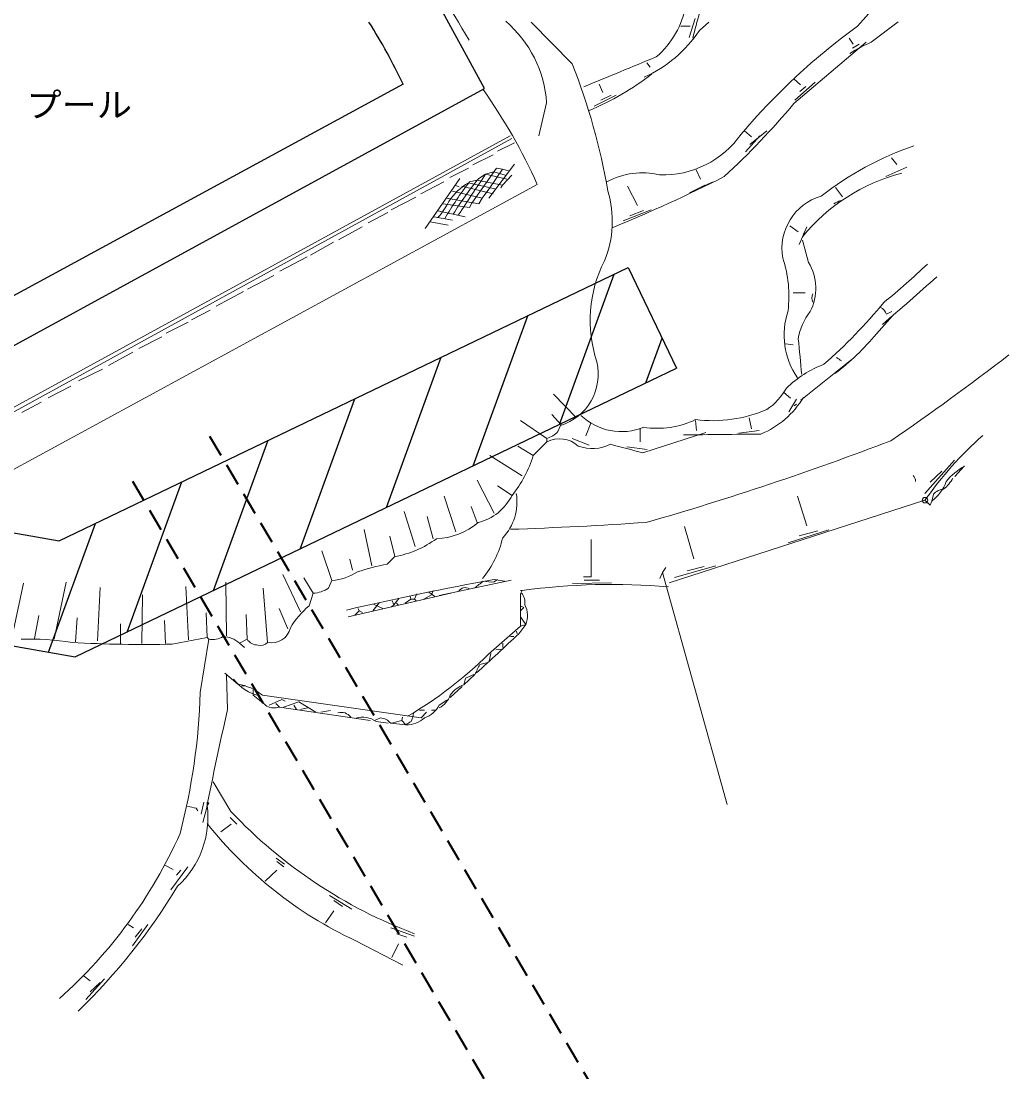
# Model space of a CAD drawing. Units: millimetres, scale not verified. Extents: x -138500 to 298458, y -156265 to 95200.
# Drawn here: x 39860 to 84068, y -55009 to -7975 of the extents above; entities that cross this region are included whole.
import ezdxf
from ezdxf.enums import TextEntityAlignment as Align

# ---------------------------------------------------------------- set-up
doc = ezdxf.new("R2010")
doc.units = ezdxf.units.MM
doc.header["$LTSCALE"] = 500
doc.header["$PDMODE"] = 32
doc.header["$PDSIZE"] = 250
doc.linetypes.add('DASHED2', pattern=[3, 2, -1])
for name, color, linetype, lineweight in [('0-5_中線１', 2, 'Continuous', 25), ('0-6_中線２', 6, 'Continuous', 25), ('0-8_極細点線', 4, 'Continuous', 9)]:
    doc.layers.add(name, color=color, linetype=linetype, lineweight=lineweight)
doc.styles.add('ＭＳ ゴシック', font='')
doc.styles.get('ＭＳ ゴシック').set_extended_font_data('MS Gothic')

msp = doc.modelspace()

# ---------------------------------------------------------------- linework, layer by layer
at = {"layer": '0-5_中線１'}
for p, q in [((60602.6, -10991.7), (52462.2, 3916.1)), ((56952.7, -10803.9), (33807.3, -23364.7)), ((30768.4, -27282.5), (60602.6, -10991.7))]:
    msp.add_line(p, q, dxfattribs=at)
msp.add_arc((35278.4, -20893.4), 23907.6, 24.9623, 32.55225, dxfattribs=at)
at = {"layer": '0-6_中線２'}
for p, q in [((67032.5, -19001.9), (69197.7, -23508.8)), ((63955.1, -26027.4), (66401.9, -19304.9)), ((60086, -27886.2), (62532.8, -21163.6)), ((67824.1, -24168.7), (68552.9, -22166.5)), ((56216.9, -29744.9), (58663.7, -23022.4)), ((52347.9, -31603.7), (54794.7, -24881.1)), ((48478.8, -33462.4), (50925.6, -26739.9)), ((44609.7, -35321.2), (47056.6, -28598.6)), ((41088.4, -36224.6), (43187.5, -30457.4))]:
    msp.add_line(p, q, dxfattribs=at)
for points in [[(-58267, -43978.6), (-50305.3, -37421.8), (-11868, -33190.1), (22755.7, -27921.2), (41572.9, -31233.1), (67032.5, -19001.9)], [(-72162.1, -36819.2), (-58649.3, -50770.7), (-48277, -42228.7), (-11218, -38148.7), (22696.9, -32987.7), (42289.2, -36436), (69197.7, -23508.8)]]:
    msp.add_lwpolyline(points, dxfattribs=at)
at = {"layer": '0-8_極細点線'}
for p, q in [((77290.9, -8205.8), (78430.7, -6912.4)), ((69763.6, -8704.8), (70029.2, -7868.2)), ((64517.7, -9886.6), (62691.7, -8024.9)), ((69383.1, -8210.8), (69801.2, -8210.5)), ((70219.6, -8400.3), (70637.5, -8019.9)), ((77899.7, -8927.7), (79115.7, -8014.5)), ((74441.7, -11667.2), (77671.6, -8927.9)), ((76911.1, -8738.2), (77101.4, -9004.2)), ((77063.5, -9194.4), (77367.5, -9004.1)), ((68015.6, -10036.5), (67863.4, -9846.5)), ((65734.9, -10798.3), (65887.3, -11178.4)), ((74441, -10564.7), (74745.4, -10830.7)), ((74479.6, -11515.2), (75391.6, -10716.2)), ((74707.5, -11134.9), (74973.5, -10906.6)), ((63378.3, -11636.2), (63037.1, -13119.2)), ((65507.5, -11787), (66495.6, -11292.1)), ((65811.4, -11520.7), (66267.5, -11292.2)), ((36470.8, -26936.7), (61744.4, -13120)), ((72237.4, -12885.3), (72541.8, -13151.1)), ((72276, -13835.7), (72921.9, -13112.9)), ((72465.9, -13493.4), (73225.9, -12884.6)), ((36433, -27164.9), (61820.5, -13234)), ((61174.7, -13804.7), (61934.8, -13424.1)), ((60072.5, -14413.7), (60984.6, -13956.9)), ((78815.5, -14097.7), (79043.7, -14401.7)), ((59046.3, -14984.6), (59882.5, -14565.9)), ((60035.5, -16124.6), (61137.1, -14565.1)), ((60795.8, -15896), (61935.3, -14374.5)), ((61137.1, -14565.1), (61403.2, -14602.9)), ((78549.9, -14934.2), (79500, -14515.5)), ((57945.2, -17266.4), (59502.5, -15022.3)), ((60642.9, -14831.5), (61023.1, -14717.2)), ((61023.1, -14717.2), (61517.5, -14869)), ((61403.2, -14602.9), (61669.4, -14678.8)), ((70261.9, -15053.6), (70071.4, -14635.5)), ((37004.7, -29407.6), (62962.4, -15286.3)), ((57754.1, -15707.8), (58780.3, -15174.9)), ((59274.7, -15326.7), (59464.8, -15402.6)), ((59578.9, -15364.4), (60985.7, -15705.8)), ((59882.9, -15212.2), (61061.6, -15477.6)), ((61327.8, -15439.4), (61403.7, -15325.3)), ((66992.4, -15359.8), (67449.2, -16233.9)), ((69768, -15662.2), (70452.1, -15319.6)), ((70224.1, -15433.8), (70832.2, -15167.2)), ((76611.4, -15847.9), (76307, -15429.9)), ((56423.9, -16431), (57526.1, -15860)), ((59160.7, -15592.9), (60491.6, -15896.1)), ((58742.8, -16163.3), (59921.6, -16314.7)), ((59921.6, -16314.7), (60035.5, -16124.6)), ((66803.3, -16918.7), (68057.6, -16423.6)), ((67107.3, -16690.4), (67715.5, -16461.8)), ((55397.8, -17001.9), (56271.9, -16545.1)), ((58325.1, -16733.9), (59161.6, -16885.5)), ((58515.1, -16467.7), (59731.7, -16733.1)), ((54067.6, -17763.1), (55131.8, -17192.2)), ((58173.2, -16962.1), (58971.6, -17113.7)), ((74255.1, -17142), (74635.5, -17407.9)), ((74673.9, -17978.2), (75015.5, -17179.6)), ((74825.7, -17635.9), (74901.6, -17445.7)), ((75092.5, -18776.3), (74825.8, -17788)), ((52813.5, -18448.2), (53839.6, -17877.3)), ((51445.3, -19171.5), (52661.4, -18524.4)), ((50001.1, -19970.8), (51179.2, -19361.7)), ((48594.9, -20732), (49811, -20085)), ((74409.1, -20145.4), (74941.3, -20145.1)), ((47492.7, -21341), (48328.9, -20922.3)), ((78591.7, -21093.2), (78819.7, -20979)), ((46352.6, -21950), (47340.7, -21455.2)), ((78136.1, -21967.9), (78857.9, -21169.1)), ((45136.4, -22635.1), (46162.5, -22102.2)), ((74068.4, -22426.7), (74410.6, -22464.6)), ((43768.2, -23396.4), (44870.3, -22787.4)), ((74754.2, -24935.5), (76996.2, -23147.2)), ((42438, -24081.6), (43502.1, -23548.7)), ((41069.8, -24842.8), (42096, -24309.9)), ((63690.7, -24676.4), (64679.8, -25702.3)), ((73993.7, -24593.8), (74298, -24859.8)), ((74222.4, -25468.1), (74564.2, -24897.6)), ((39891.6, -25489.9), (40765.7, -25033.1)), ((74450.3, -25201.8), (74564.3, -25125.7)), ((62208.7, -25855.9), (63387.8, -26653.5)), ((63615.3, -25588.9), (64033.8, -26044.8)), ((70078.8, -26307.2), (70040.6, -25851)), ((72550, -26229.5), (72435.7, -25735.4)), ((63881.8, -26349.1), (63995.7, -26082.9)), ((65136.6, -26538.4), (65364.4, -25967.9)), ((67570, -26803), (67569.6, -26194.7)), ((71979.9, -26420), (72892.3, -26305.4)), ((64528.4, -26652.8), (65289, -26956.5)), ((67684.3, -27297.2), (70497.1, -26382.9)), ((62095.4, -26996.6), (62780, -27414.3)), ((66961.8, -27031.4), (67874.3, -27145)), ((60841, -27415.5), (62286.3, -28327.1)), ((80307.6, -29114.1), (81637.4, -27630.5)), ((80535.4, -28619.7), (81067.4, -28125.1)), ((81637.8, -28352.8), (82055.7, -27896.4)), ((61032.8, -30000.7), (60271.5, -28518.4)), ((61184.1, -28784), (61830.7, -29201.8)), ((80612, -29456), (80687.9, -29151.8)), ((58789.2, -29241.7), (59322.5, -30838.2)), ((68866.6, -33113.2), (80307.9, -29418.2)), ((75023.9, -30562.1), (74604.9, -29231.8)), ((80536, -29646.2), (80307.8, -29418.2)), ((80536.1, -29646.2), (80612, -29456)), ((57002.8, -29927.2), (57498, -31485.6)), ((60006.1, -29697.2), (60272.6, -30419.4)), ((58296.1, -31143), (58029.4, -30154.6)), ((55559.6, -32361.3), (55216.4, -30726.7)), ((56357.1, -31030.2), (56585.8, -31942.4)), ((69968.4, -32048), (69549.3, -30603.6)), ((74188.1, -31323), (76012.6, -30751.6)), ((74682.1, -31018.6), (75518.3, -30789.9)), ((53316.1, -31678.4), (53773.2, -33008.8)), ((56243.9, -32284.9), (56585.8, -31942.4)), ((54571, -32057.8), (54685.3, -32551.9)), ((68562.1, -32657.2), (68714, -32429)), ((69094.5, -32885), (70957.2, -32351.5)), ((69664.6, -32580.5), (70424.9, -32389.9)), ((52367.3, -34416.3), (51567.9, -32744)), ((52518.4, -32895.5), (52937.2, -33579.6)), ((68448.3, -32923.4), (68562.1, -32657.2)), ((68562.1, -32657.2), (71458.2, -43034.5)), ((39479.7, -35451), (39972.5, -33131.5)), ((41342.7, -35639.9), (41873.4, -33092.3)), ((43281.8, -35714.7), (43394.3, -33319.5)), ((47349.8, -35674.1), (47234.1, -33279)), ((49060.5, -35483), (49020.9, -33087.8)), ((50885.5, -35785.9), (50693.8, -33352.9)), ((53621.3, -33351), (53773.2, -33008.8)), ((58564, -33690), (61795.1, -33003.7)), ((61034.6, -32966.1), (61490.9, -33041.8)), ((61034.7, -33080.2), (61186.7, -32966)), ((64532.5, -33154), (66281.4, -33114.9)), ((65064.7, -33001.6), (65749, -33001.2)), ((45258.7, -35827.5), (45295.4, -33660.5)), ((52747.4, -34150), (52937.2, -33579.6)), ((54496.6, -34643), (59096.1, -33575.7)), ((57043.4, -34033.2), (57309.3, -33842.9)), ((57309.3, -33842.9), (57271.3, -33728.9)), ((57309.3, -33842.9), (57461.4, -33842.8)), ((57461.4, -33842.8), (57575.4, -33614.6)), ((57461.4, -33842.8), (57537.5, -33918.8)), ((57879.6, -33842.6), (58221.8, -33652.3)), ((58107.6, -33538.2), (58373.8, -33728.2)), ((58221.8, -33652.3), (58297.6, -33462.1)), ((62213.5, -33459.7), (62289.6, -33459.6)), ((62213.7, -33611.7), (62289.6, -33459.6)), ((51416.8, -34264.9), (51797.6, -35177.1)), ((54990.6, -34376.7), (54952.6, -34262.6)), ((55598.9, -34376.3), (55902.9, -33995.8)), ((55636.8, -34072), (56055.1, -34261.9)), ((56435.2, -34185.7), (56549.2, -34109.6)), ((56663.2, -34033.4), (56739.3, -34109.4)), ((62214, -34144), (62366.1, -34219.9)), ((62214.2, -34372.1), (62366.1, -34219.9)), ((40468.3, -35602.4), (40657.8, -34575.8)), ((42293.3, -35753.3), (42368.7, -34688.8)), ((46323.3, -35826.9), (46284.6, -34800.4)), ((48186.1, -35559.5), (48147.3, -34457)), ((54800.7, -34566.8), (54990.5, -34376.6)), ((54990.6, -34376.7), (55142.7, -34452.5)), ((62214.3, -34638.2), (62442.6, -34980.2)), ((44308.4, -35866.1), (44307.8, -34953.7)), ((60770.7, -36311.9), (62214.5, -35056.4)), ((62138.7, -35398.6), (62442.6, -34980.2)), ((62214.5, -35056.4), (62442.6, -34980.2)), ((46627.5, -35864.7), (48186.1, -35559.5)), ((47883.5, -38030.9), (48262.1, -35635.5)), ((48186.1, -35559.5), (48262.1, -35635.5)), ((61758.6, -35513), (61910.7, -35512.8)), ((62062.7, -35398.6), (62024.6, -35284.7)), ((49630.9, -35824.8), (49859.1, -36014.6)), ((61112.6, -36121.6), (61340.7, -36083.5)), ((61416.8, -36007.4), (61416.7, -35817.3)), ((60808.9, -36616.1), (60884.7, -36273.9)), ((48985.5, -37155.8), (49556.1, -37649.7)), ((60390.7, -36768.4), (60694.9, -36692.2)), ((49100.5, -38790.5), (49061.5, -37231.8)), ((59669, -37681.3), (60162.9, -37224.7)), ((49746.1, -37725.6), (49898.2, -37725.5)), ((50240.7, -38143.5), (50240.5, -37915.4)), ((59061.1, -38251.9), (59593, -37757.4)), ((50773.2, -38561.4), (50240.7, -38143.5)), ((50658.9, -38143.3), (57769, -39165.2)), ((50963.3, -38599.3), (51533.5, -38332.8)), ((51267.4, -38523), (51419.5, -38675)), ((51685.6, -38408.7), (51533.5, -38332.8)), ((51609.6, -38674.9), (52293.9, -38446.4)), ((52293.9, -38446.4), (53054.5, -38902.1)), ((58567.1, -38594.4), (58909.1, -38366.1)), ((55488, -39280.7), (51419.5, -38675)), ((52180.1, -38788.6), (52065.9, -38598.5)), ((52370.1, -38788.5), (52674.3, -38712.2)), ((53282.6, -38901.9), (53700.8, -38825.7)), ((57388.8, -39127.5), (57426.7, -38937.3)), ((57692.8, -38823.1), (57920.8, -38823)), ((57769, -39165.2), (57997, -38898.9)), ((58225, -38822.8), (58415.1, -38822.7)), ((55678.1, -39280.6), (55944.2, -39166.4)), ((55754.1, -39318.6), (56286.4, -39394.3)), ((56400.5, -39394.2), (57084.9, -39469.8)), ((56438.5, -39394.2), (56894.7, -39279.8)), ((56894.7, -39279.8), (56932.6, -39127.7)), ((56894.7, -39279.8), (57084.9, -39469.8)), ((57312.9, -39317.6), (57388.8, -39127.5)), ((49255.5, -43352.7), (48456.3, -42022.5)), ((47696.6, -43201.6), (47772.8, -43315.5)), ((47924.9, -43467.5), (48038.7, -42935.2)), ((48001.2, -43847.7), (48152.9, -43239.3)), ((48190.8, -42935.1), (48266.8, -42973.1)), ((48190.8, -43087.2), (48266.8, -42973.1)), ((49217.7, -43618.8), (49522, -43922.8)), ((48799.9, -44265.4), (49255.8, -43922.9)), ((51271.8, -45442.3), (51652.2, -45708.3)), ((51309.9, -45594.4), (51614.2, -45822.4)), ((46291.6, -45749.7), (46671.9, -45939.6)), ((46558.4, -46852), (47318.1, -45825.1)), ((46824.1, -46205.6), (47014, -45977.3)), ((50778.2, -46469.2), (51310.2, -45974.6)), ((53668, -47113.7), (54656.9, -47721.4)), ((53858.2, -47341.7), (54238.7, -47607.6)), ((53478.7, -48330.4), (53858.6, -47797.9)), ((44658.4, -48412), (44886.7, -48563.9)), ((44849.1, -49362.3), (45532.8, -48411.4)), ((44963, -48982.1), (45266.9, -48601.7)), ((56406.3, -48556.6), (57471.1, -48936.2)), ((56672.6, -48822.6), (57128.9, -48974.4)), ((54809.9, -49127.9), (56939.6, -50229.2)), ((56445.1, -49887.3), (56748.9, -49278.8)), ((42949.3, -50922.3), (42644.9, -50694.4)), ((42759.7, -51758.8), (43595.5, -50845.9)), ((42949.5, -51416.5), (43405.5, -50998.1))]:
    msp.add_line(p, q, dxfattribs=at)
at = {"layer": '0-8_極細点線', "color": 1, "linetype": 'DASHED2', "lineweight": 40}
for p, q in [((48300.4, -26547), (69745.4, -63024.9)), ((44852.2, -28574.2), (66297.2, -65052.1))]:
    msp.add_line(p, q, dxfattribs=at)
at = {"layer": '0-8_極細点線'}
for points in [[(59920.9, -15174.2), (60263, -15097.9), (61403.7, -15325.3), (61821.5, -14868.8)], [(60339, -15021.8), (60642.9, -14831.5), (61593.6, -15059)], [(60491.6, -15896.1), (60833.5, -15439.7), (61403.2, -14602.9)], [(58894.8, -15897.2), (60339.7, -16162.3), (60491.6, -15896.1)], [(62780, -27414.3), (63388, -26805.6), (63387.8, -26653.5)], [(65026.5, -32849.5), (65368.7, -32849.3), (65367.6, -31176.5)], [(56473, -33919.5), (56549.2, -34109.6), (56777.1, -33805.2)], [(49630.9, -35824.8), (49972.9, -35634.4), (49934.2, -34531.9)], [(59669, -37681.3), (59744.9, -37377.1), (60124.9, -37224.8)]]:
    msp.add_lwpolyline(points, dxfattribs=at)
for centre, radius, start, end in [((131365.4, 35398.6), 84027.5, 204.97803, 211.75575), ((-500146.4, 144112.4), 590199.5, 344.98994, 345.21912), ((65734.7, -6580.4), 3935, 310.32964, 350.05197), ((58106.3, -11994.7), 5284.2, 3.88959, 49.31442), ((65244.1, -5031.8), 6008.5, 294.64568, 325.9003), ((94436.4, -31897.8), 29245.1, 125.89253, 139.84137), ((80004.4, -14128.6), 5610.6, 112.032, 122.98885), ((-264712.9, 793057.3), 868971.9, 292.30193, 292.53236), ((38446.9, -20279.7), 28066.1, 9.62228, 21.73453), ((60697.9, -869.5), 12015.5, 292.41429, 307.97829), ((39007.2, -26142.3), 26300.3, 24.37886, 35.05216), ((47649.5, 10727.1), 34918.9, 312.6916, 320.10944), ((68560.8, -10555.8), 4310.6, 268.35246, 324.8515), ((84405.1, -26997.1), 14198.6, 108.91016, 128.01337), ((71737.8, -24357.8), 14734.1, 140.68158, 148.31802), ((-396391.7, 288111.4), 548320.1, 326.23265, 326.46184), ((67654.3, -18071), 3300.5, 76.28491, 118.49208), ((40948.3, 45129.3), 67312.7, 292.13339, 296.82693), ((81391.4, -22973.7), 8461.7, 104.50485, 140.88951), ((74617.8, -26261.3), 18409.9, 142.96977, 149.1096), ((61254, -17518.4), 2683, 120.73306, 146.79823), ((61671.9, -16936.8), 4646.1, 337.61658, 16.87068), ((76342.7, -18144.4), 2431.5, 106.28355, 190.4873), ((55781.6, -14374), 3636.2, 318.74432, 332.56877), ((47944.7, 40723), 63521.2, 296.44327, 296.75002), ((71180.9, -21371.9), 5855, 152.91483, 198.50813), ((68712.2, -20287.1), 5508.6, 353.15167, 17.9767), ((73201.9, -19946.5), 2223.6, 332.26476, 31.75568), ((58828.6, 3631.5), 31166.6, 309.08284, 313.83795), ((21561.1, 45783.8), 88117.3, 310.17007, 312.27245), ((75739.8, -20372.6), 494.2, 157.4175, 202.65723), ((60491.1, -5788.1), 23275.4, 311.0607, 320.60207), ((77443.7, -22018.6), 3434.7, 161.76718, 214.15987), ((77246.1, -22612.6), 2640.3, 141.84218, 170.97063), ((78093.2, -21261.4), 526.2, 18.64731, 63.81688), ((70078.8, -15441.9), 10368.6, 306.69264, 320.99402), ((-13167.8, -31422.7), 88289.5, 4.95625, 5.99722), ((114447.9, 33941.3), 68539, 236.23001, 236.45921), ((15351.8, 65978.2), 112355.8, 304.37308, 307.70468), ((63268.5, -23772.9), 2421.8, 287.47546, 12.94165), ((77564, -27982.6), 4975.5, 111.01527, 134.00198), ((71794.9, -23155.6), 2628, 303.19734, 331.64603), ((71447.5, -22770.1), 3988.6, 292.41327, 329.04982), ((70801.8, -19762.7), 6098, 262.82851, 293.50439), ((66727.4, -23702.8), 2647.6, 226.58978, 292.05692), ((68327.1, -22246.5), 3956.7, 261.19661, 295.66083), ((63069.1, -25583.3), 1116.7, 286.57921, 316.70111), ((63954.7, -27916.6), 1247.1, 47.65398, 117.02881), ((30732.1, 98884.4), 134518, 286.01248, 290.92996), ((61180.4, 838407.8), 864945.6, 270.55171, 270.7809), ((94017.3, -39069.1), 16765.7, 131.57642, 144.85594), ((65429.5, -25312.3), 1798.3, 249.33008, 296.76723), ((161783.4, 334127.4), 373473.4, 255.17747, 255.40666), ((57747.5, -25887.4), 5259, 320.93292, 343.12158), ((83387.5, -30328.1), 2754.5, 118.0127, 140.63882), ((79458.6, -28609.3), 431.3, 3.62099, 42.84561), ((79476.9, -27942.4), 1892, 306.86627, 340.2663), ((80093.6, -27612.1), 1680.2, 308.69266, 330.9113), ((59739.6, -29507.2), 2312.8, 316.36987, 9.49452), ((81188.6, -29582.2), 660.2, 93.87903, 139.32092), ((59765.4, -28181.1), 2303.7, 283.69135, 333.70134), ((134712.3, 24815.3), 76818.8, 224.90976, 225.15038), ((58334.6, -28091.7), 3053.3, 272.13292, 310.32991), ((55815.3, 146789.5), 177611.4, 271.91663, 273.88148), ((55829.5, -27611.9), 4396.1, 279.90556, 306.56105), ((57055.3, -30067.5), 4479.6, 320.30876, 346.63574), ((58118.3, -42306.6), 10195.5, 100.59383, 108.32066), ((53581.8, -30538.5), 2477.7, 274.4294, 302.51187), ((52888.5, -32295.9), 1284.6, 272.16628, 304.77742), ((84053.6, -160489.6), 129584.4, 100.23212, 103.21931), ((59742.5, -33689.4), 358.7, 58.03415, 148.02097), ((-7959.5, 52085.4), 109265.7, 308.56737, 308.82268), ((60938.4, -31084.5), 1998, 258.51059, 272.76192), ((66258.1, -62642.6), 29451.6, 84.99275, 97.74402), ((-286392.6, -34550.7), 348607.6, 359.9169, 0.15434), ((61746.9, -34006.1), 664.6, 351.36844, 40.59067), ((55295.8, -37151.3), 3937.3, 130.33432, 149.26335), ((61501.1, -34583.7), 1021.6, 337.16164, 27.88663), ((51068.9, -34939.7), 865.9, 257.76854, 346.69209), ((40247.4, -47124.3), 11490, 80.51251, 91.93172), ((48451.8, -34824.4), 833, 256.84177, 303.24573), ((48896.3, -36560.9), 1040, 45.06299, 89.33699), ((50440, -35358.4), 542.5, 210.58095, 272.89081), ((-362077, 423206.8), 624722.3, 312.53232, 312.76923), ((45446.5, 29249.3), 65124.7, 267.09081, 271.03905), ((50600.3, -35564.5), 361, 248.39972, 322.18752), ((48088.3, -23563.6), 17982.3, 300.29936, 314.85149), ((-38502.8, 12315.5), 110404.5, 333.33871, 333.60341), ((51035.6, -36124.7), 2114.4, 217.83884, 256.57878), ((19285.1, -37135.7), 28612.3, 345.41121, 358.20709), ((49188, -39951.2), 2330.8, 50.86946, 80.91345), ((60163.8, -38973.4), 1383.6, 110.95563, 142.8524), ((51186.4, -38066.4), 651.7, 190.15372, 290.9657), ((58175.5, -37870.5), 925, 295.04736, 343.1942), ((221717.7, -77885.7), 176989.1, 167.23866, 168.7112), ((54195.4, -39433.6), 517.1, 36.0659, 107.13637), ((57506.7, -38045.2), 1194.1, 290.30219, 332.61652), ((55133.8, -40231.2), 1103.5, 55.79695, 105.35272), ((55900.3, -39825.4), 660.5, 40.75792, 86.18489), ((57116.1, -38255.6), 1214.6, 268.52837, 311.51297), ((19145.8, 17611), 68539, 303.61021, 303.83937), ((44043.9, -43612.9), 4180, 312.39763, 7.22539), ((66458.2, 51894.2), 96928.8, 258.6102, 258.83936), ((10172.3, -43026.1), 38018.6, 359.90797, 0.13716), ((65160, -28368), 21851.6, 223.29436, 249.39799), ((62681.4, -32390.9), 18495.7, 218.42413, 244.81197), ((27007.2, -35407.3), 21875.8, 311.77505, 335.89232), ((22722.3, -32073.4), 28225.5, 314.25009, 328.78851)]:
    msp.add_arc(centre, radius, start, end, dxfattribs=at)
msp.add_point((80309.5, -29419.8), dxfattribs=at)

# ---------------------------------------------------------------- texts
at = {"layer": '0-8_極細点線', "color": 2, "style": 'ＭＳ ゴシック', "width": 1.05}
msp.add_text('プール', height=1100, dxfattribs=at).set_placement((40099.3, -12608.6), align=Align.BOTTOM_LEFT)

doc.saveas('drawing.dxf')
